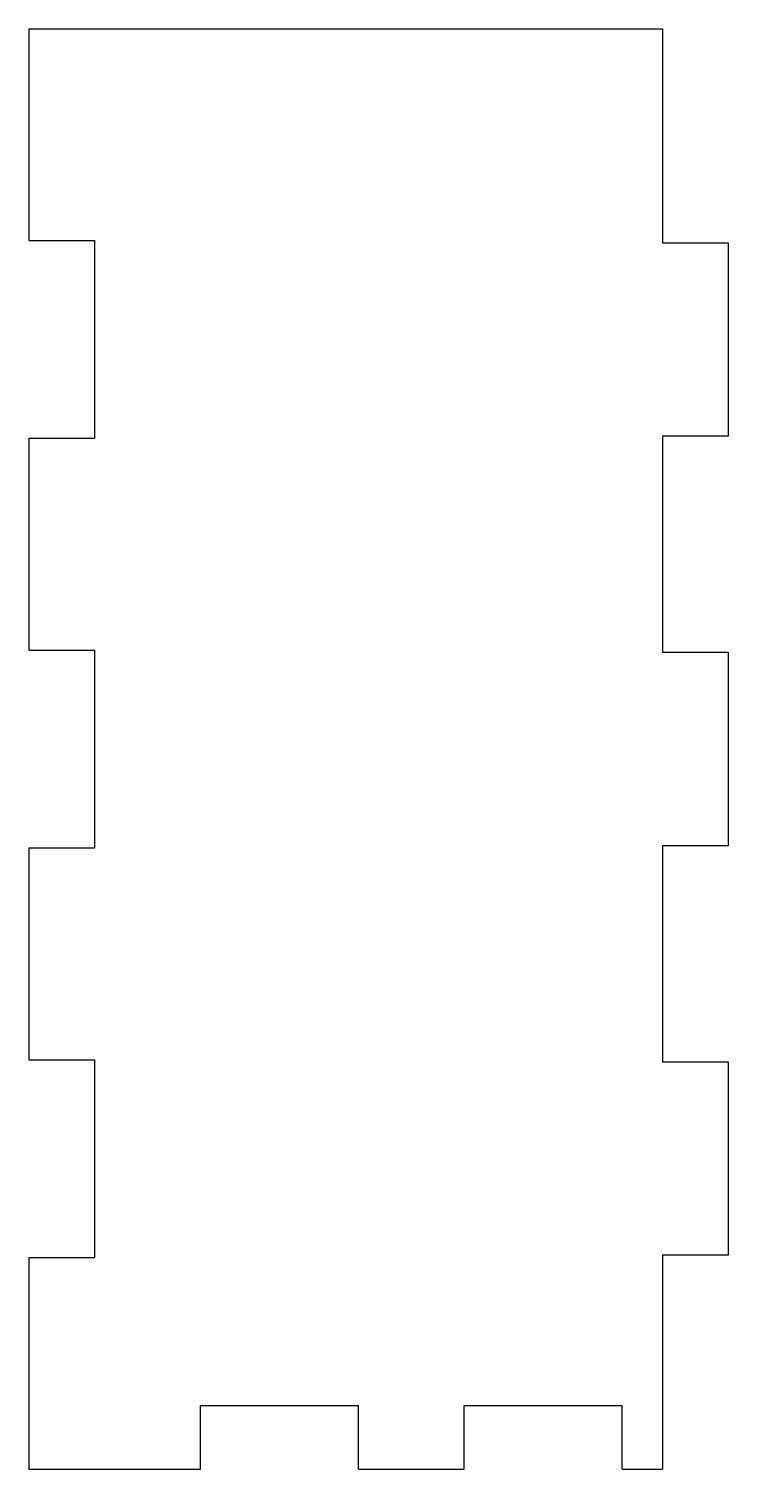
# Model space of a CAD drawing. Header units: millimetres. Extents: x -33 to 0, y -3 to 65.
import ezdxf

# ---------------------------------------------------------------- set-up
doc = ezdxf.new("R2010")
doc.units = ezdxf.units.MM

msp = doc.modelspace()

# ---------------------------------------------------------------- linework, layer by layer
at = {"color": 7, "linetype": 'Continuous', "lineweight": 25}
for p, q in [((-33, 65), (-3.1, 65)), ((-33, 65), (-33, 55)), ((-3.1, 65), (-3.1, 54.9)), ((-33, 55), (-29.9, 55)), ((-29.9, 55), (-29.9, 45.667)), ((-3.1, 54.9), (0, 54.9)), ((0, 54.9), (0, 45.767)), ((-33, 45.667), (-29.9, 45.667)), ((-33, 45.667), (-33, 35.667)), ((-3.1, 45.767), (-3.1, 35.567)), ((0, 45.767), (-3.1, 45.767)), ((-33, 35.667), (-29.9, 35.667)), ((-29.9, 35.667), (-29.9, 26.333)), ((-3.1, 35.567), (0, 35.567)), ((0, 35.567), (0, 26.433)), ((-33, 26.333), (-29.9, 26.333)), ((-33, 26.333), (-33, 16.333)), ((-3.1, 26.433), (-3.1, 16.233)), ((0, 26.433), (-3.1, 26.433)), ((-33, 16.333), (-29.9, 16.333)), ((-29.9, 16.333), (-29.9, 7)), ((-3.1, 16.233), (0, 16.233)), ((0, 16.233), (0, 7.1)), ((-33, 7), (-29.9, 7)), ((-33, 7), (-33, -3)), ((-3.1, 7.1), (-3.1, -3)), ((0, 7.1), (-3.1, 7.1)), ((-24.9, -3), (-24.9, 0)), ((-24.9, 0), (-17.45, 0)), ((-17.45, -3), (-17.45, 0)), ((-12.45, -3), (-12.45, 0)), ((-12.45, 0), (-5, 0)), ((-5, -3), (-5, 0)), ((-33, -3), (-24.9, -3)), ((-17.45, -3), (-12.45, -3)), ((-5, -3), (-3.1, -3))]:
    msp.add_line(p, q, dxfattribs=at)

doc.saveas('drawing.dxf')
